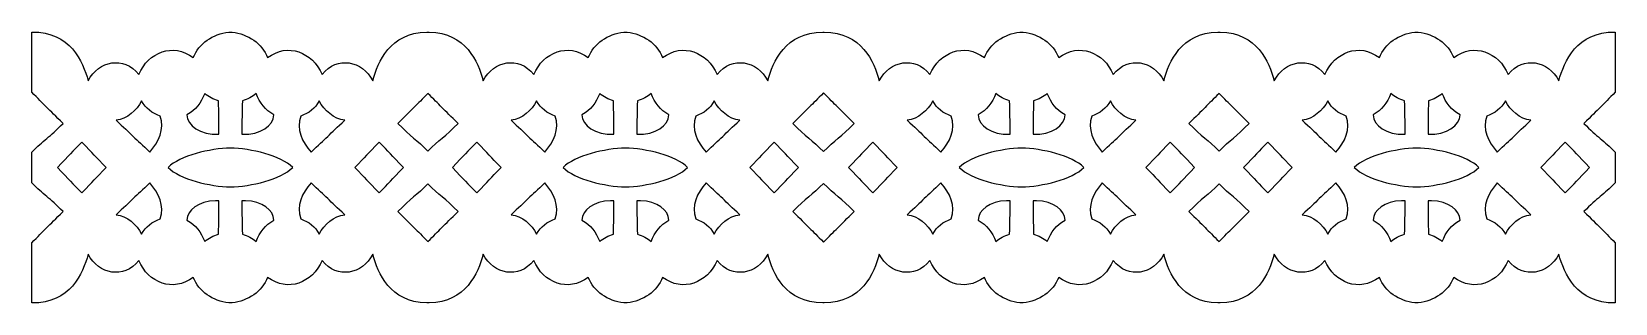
# Model space of a CAD drawing. Header units: centimetres. Extents: x -13.4 to 13.4, y -2.3 to 2.3.
import ezdxf

# ---------------------------------------------------------------- set-up
doc = ezdxf.new("R2010")
doc.units = ezdxf.units.CM
doc.header["$MEASUREMENT"] = 0
doc.layers.add('Layer 1', color=7, linetype='Continuous')

msp = doc.modelspace()

# ---------------------------------------------------------------- linework, layer by layer
at = {"layer": 'Layer 1', "color": 216}
for points, knots in [([(-13.4467, 2.30173), (-13.4467, 1.83584), (-13.4469, 1.74648), (-13.4467, 1.27924), (-13.4467, 1.27924), (-13.23127, 1.06387), (-13.16762, 1.00009), (-12.91417, 0.74671), (-12.91417, 0.74671), (-13.14221, 0.51861), (-13.24399, 0.46174), (-13.4467, 0.25898), (-13.4467, 0.25898), (-13.4467, 0.25898), (-13.4467, 0.04563), (-13.4467, 0.04563), (-13.4467, 0.04563), (-13.4467, 0.04563), (-13.4467, -0.04564), (-13.4467, -0.04564), (-13.4467, -0.04564), (-13.4467, -0.04564), (-13.4467, -0.25899), (-13.4467, -0.25899), (-13.4467, -0.25899), (-13.244, -0.46174), (-13.14221, -0.51862), (-12.91417, -0.74672), (-12.91417, -0.74672), (-13.16761, -1.0001), (-13.23127, -1.06331), (-13.4467, -1.27869), (-13.4467, -1.27869), (-13.4469, -1.74594), (-13.4467, -1.83585), (-13.4467, -2.30174), (-13.4467, -2.30174), (-12.78642, -2.308), (-12.57909, -1.80366), (-12.48804, -1.47411), (-12.48804, -1.47411), (-12.30997, -1.81604), (-11.8823, -1.90039), (-11.62961, -1.58274), (-11.62961, -1.58274), (-11.46227, -1.95655), (-11.04805, -2.12722), (-10.70231, -1.86664), (-10.70231, -1.86664), (-10.61073, -2.10658), (-10.36891, -2.27034), (-10.10091, -2.29781), (-10.10091, -2.29781), (-10.10091, -2.29959), (-10.10091, -2.29995), (-10.10091, -2.30173), (-10.10091, -2.30173), (-10.0909, -2.30146), (-10.08119, -2.3007), (-10.07123, -2.30005), (-10.07123, -2.30005), (-10.06145, -2.30068), (-10.05194, -2.30146), (-10.04211, -2.30173), (-10.04211, -2.30173), (-10.04211, -2.29995), (-10.04211, -2.29959), (-10.04211, -2.29781), (-10.04211, -2.29781), (-9.77411, -2.27033), (-9.53229, -2.10658), (-9.44071, -1.86664), (-9.44071, -1.86664), (-9.09497, -2.12722), (-8.68075, -1.95655), (-8.51341, -1.58274), (-8.51341, -1.58274), (-8.26072, -1.90039), (-7.83306, -1.81604), (-7.65498, -1.47411), (-7.65498, -1.47411), (-7.56592, -1.79648), (-7.36563, -2.28585), (-6.73888, -2.30118), (-6.73888, -2.30118), (-6.73888, -2.30144), (-6.73888, -2.30148), (-6.73888, -2.30174), (-6.73888, -2.30174), (-6.73162, -2.30182), (-6.72475, -2.30123), (-6.7176, -2.30118), (-6.7176, -2.30118), (-6.71051, -2.30123), (-6.70352, -2.30181), (-6.69632, -2.30174), (-6.69632, -2.30174), (-6.69632, -2.30148), (-6.69632, -2.30144), (-6.69632, -2.30118), (-6.69632, -2.30118), (-6.06988, -2.28566), (-5.86926, -1.79641), (-5.78022, -1.47411), (-5.78022, -1.47411), (-5.60215, -1.81604), (-5.17449, -1.90039), (-4.92179, -1.58274), (-4.92179, -1.58274), (-4.75445, -1.95655), (-4.34023, -2.12722), (-3.99449, -1.86664), (-3.99449, -1.86664), (-3.90291, -2.10658), (-3.66109, -2.27034), (-3.39309, -2.29781), (-3.39309, -2.29781), (-3.39309, -2.29959), (-3.39309, -2.29995), (-3.39309, -2.30173), (-3.39309, -2.30173), (-3.38308, -2.30146), (-3.37337, -2.3007), (-3.36341, -2.30005), (-3.36341, -2.30005), (-3.35363, -2.30068), (-3.34412, -2.30146), (-3.33429, -2.30173), (-3.33429, -2.30173), (-3.33429, -2.29995), (-3.33429, -2.29959), (-3.33429, -2.29781), (-3.33429, -2.29781), (-3.06629, -2.27033), (-2.82447, -2.10658), (-2.73289, -1.86664), (-2.73289, -1.86664), (-2.38715, -2.12722), (-1.97293, -1.95655), (-1.80559, -1.58274), (-1.80559, -1.58274), (-1.5529, -1.90039), (-1.12524, -1.81604), (-0.94716, -1.47411), (-0.94716, -1.47411), (-0.8572, -1.79975), (-0.65334, -2.29604), (-0.01146, -2.30174), (-0.01146, -2.30174), (-0.00375, -2.30182), (0.00367, -2.30182), (0.0115, -2.30174), (0.0115, -2.30174), (0.65355, -2.29615), (0.85723, -1.79978), (0.9472, -1.47411), (0.9472, -1.47411), (1.12527, -1.81604), (1.55293, -1.90039), (1.80563, -1.58274), (1.80563, -1.58274), (1.97297, -1.95655), (2.38719, -2.12722), (2.73293, -1.86664), (2.73293, -1.86664), (2.82451, -2.10658), (3.06633, -2.27034), (3.33433, -2.29781), (3.33433, -2.29781), (3.33433, -2.29959), (3.33433, -2.29995), (3.33433, -2.30173), (3.33433, -2.30173), (3.34434, -2.30146), (3.35405, -2.3007), (3.36401, -2.30005), (3.36401, -2.30005), (3.37379, -2.30068), (3.3833, -2.30146), (3.39313, -2.30173), (3.39313, -2.30173), (3.39313, -2.29995), (3.39313, -2.29959), (3.39313, -2.29781), (3.39313, -2.29781), (3.66113, -2.27033), (3.90295, -2.10658), (3.99453, -1.86664), (3.99453, -1.86664), (4.34027, -2.12722), (4.75449, -1.95655), (4.92183, -1.58274), (4.92183, -1.58274), (5.17452, -1.90039), (5.60218, -1.81604), (5.78026, -1.47411), (5.78026, -1.47411), (5.86932, -1.79648), (6.06961, -2.28585), (6.69636, -2.30118), (6.69636, -2.30118), (6.69636, -2.30144), (6.69636, -2.30148), (6.69636, -2.30174), (6.69636, -2.30174), (6.70362, -2.30182), (6.71049, -2.30123), (6.71764, -2.30118), (6.71764, -2.30118), (6.72473, -2.30123), (6.73172, -2.30181), (6.73892, -2.30174), (6.73892, -2.30174), (6.73892, -2.30148), (6.73892, -2.30144), (6.73892, -2.30118), (6.73892, -2.30118), (7.36536, -2.28566), (7.56598, -1.79641), (7.65502, -1.47411), (7.65502, -1.47411), (7.83309, -1.81604), (8.26075, -1.90039), (8.51345, -1.58274), (8.51345, -1.58274), (8.68079, -1.95655), (9.09501, -2.12722), (9.44075, -1.86664), (9.44075, -1.86664), (9.53233, -2.10658), (9.77415, -2.27034), (10.04215, -2.29781), (10.04215, -2.29781), (10.04215, -2.29959), (10.04215, -2.29995), (10.04215, -2.30173), (10.04215, -2.30173), (10.05216, -2.30146), (10.06187, -2.3007), (10.07183, -2.30005), (10.07183, -2.30005), (10.08161, -2.30068), (10.09112, -2.30146), (10.10095, -2.30173), (10.10095, -2.30173), (10.10095, -2.29995), (10.10095, -2.29959), (10.10095, -2.29781), (10.10095, -2.29781), (10.36895, -2.27033), (10.61077, -2.10658), (10.70235, -1.86664), (10.70235, -1.86664), (11.04809, -2.12722), (11.46231, -1.95655), (11.62965, -1.58274), (11.62965, -1.58274), (11.88234, -1.90039), (12.31, -1.81604), (12.48807, -1.47411), (12.48807, -1.47411), (12.57911, -1.80365), (12.78644, -2.30799), (13.44673, -2.30174), (13.44673, -2.30174), (13.44673, -1.83585), (13.44699, -1.74593), (13.44673, -1.27869), (13.44673, -1.27869), (13.2313, -1.06332), (13.16765, -1.0001), (12.9142, -0.74672), (12.9142, -0.74672), (13.14224, -0.51862), (13.24402, -0.46175), (13.44673, -0.25899), (13.44673, -0.25899), (13.44673, -0.25899), (13.44673, -0.04564), (13.44673, -0.04564), (13.44673, -0.04564), (13.44673, -0.04564), (13.44673, 0.04563), (13.44673, 0.04563), (13.44673, 0.04563), (13.44673, 0.04563), (13.44673, 0.25898), (13.44673, 0.25898), (13.44673, 0.25898), (13.24403, 0.46173), (13.14224, 0.51861), (12.9142, 0.74671), (12.9142, 0.74671), (13.16764, 1.00009), (13.2313, 1.06386), (13.44673, 1.27924), (13.44673, 1.27924), (13.44699, 1.74649), (13.44673, 1.83584), (13.44673, 2.30173), (13.44673, 2.30173), (12.78644, 2.30799), (12.57911, 1.80365), (12.48807, 1.4741), (12.48807, 1.4741), (12.31, 1.81603), (11.88233, 1.90038), (11.62965, 1.58273), (11.62965, 1.58273), (11.46231, 1.95654), (11.04809, 2.12777), (10.70235, 1.86719), (10.70235, 1.86719), (10.61077, 2.10713), (10.36894, 2.27039), (10.10095, 2.2978), (10.10095, 2.2978), (10.10095, 2.29958), (10.10095, 2.29994), (10.10095, 2.30172), (10.10095, 2.30172), (10.09112, 2.30145), (10.08161, 2.30123), (10.07183, 2.3006), (10.07183, 2.3006), (10.06187, 2.30125), (10.05216, 2.30145), (10.04215, 2.30172), (10.04215, 2.30172), (10.04215, 2.29994), (10.04215, 2.29958), (10.04215, 2.2978), (10.04215, 2.2978), (9.77415, 2.27039), (9.53233, 2.10712), (9.44075, 1.86719), (9.44075, 1.86719), (9.09501, 2.12777), (8.68079, 1.95654), (8.51345, 1.58273), (8.51345, 1.58273), (8.26076, 1.90038), (7.8331, 1.81603), (7.65502, 1.4741), (7.65502, 1.4741), (7.56598, 1.7964), (7.36536, 2.28565), (6.73892, 2.30117), (6.73892, 2.30117), (6.73892, 2.30143), (6.73892, 2.30147), (6.73892, 2.30173), (6.73892, 2.30173), (6.73173, 2.30181), (6.72473, 2.30122), (6.71764, 2.30117), (6.71764, 2.30117), (6.71049, 2.30122), (6.70362, 2.3018), (6.69636, 2.30173), (6.69636, 2.30173), (6.69636, 2.30147), (6.69636, 2.30143), (6.69636, 2.30117), (6.69636, 2.30117), (6.06961, 2.28584), (5.86932, 1.79647), (5.78026, 1.4741), (5.78026, 1.4741), (5.60219, 1.81603), (5.17452, 1.90038), (4.92183, 1.58273), (4.92183, 1.58273), (4.75449, 1.95654), (4.34027, 2.12777), (3.99453, 1.86719), (3.99453, 1.86719), (3.90295, 2.10713), (3.66112, 2.27039), (3.39313, 2.2978), (3.39313, 2.2978), (3.39313, 2.29958), (3.39313, 2.29994), (3.39313, 2.30172), (3.39313, 2.30172), (3.3833, 2.30145), (3.37379, 2.30123), (3.36401, 2.3006), (3.36401, 2.3006), (3.35405, 2.30125), (3.34434, 2.30145), (3.33433, 2.30172), (3.33433, 2.30172), (3.33433, 2.29994), (3.33433, 2.29958), (3.33433, 2.2978), (3.33433, 2.2978), (3.06633, 2.27039), (2.82451, 2.10712), (2.73293, 1.86719), (2.73293, 1.86719), (2.38719, 2.12777), (1.97297, 1.95654), (1.80563, 1.58273), (1.80563, 1.58273), (1.55294, 1.90038), (1.12528, 1.81603), (0.9472, 1.4741), (0.9472, 1.4741), (0.85723, 1.79977), (0.65354, 2.29558), (0.0115, 2.30117), (0.0115, 2.30117), (0.0115, 2.30143), (0.0115, 2.30147), (0.0115, 2.30173), (0.0115, 2.30173), (0.00768, 2.30176), (0.00409, 2.30173), (0.0003, 2.30173), (0.0003, 2.30173), (-0.00364, 2.30173), (-0.00749, 2.30176), (-0.01146, 2.30173), (-0.01146, 2.30173), (-0.01146, 2.30147), (-0.01146, 2.30143), (-0.01146, 2.30117), (-0.01146, 2.30117), (-0.65334, 2.29547), (-0.8572, 1.79974), (-0.94716, 1.4741), (-0.94716, 1.4741), (-1.12523, 1.81603), (-1.5529, 1.90038), (-1.80559, 1.58273), (-1.80559, 1.58273), (-1.97293, 1.95654), (-2.38715, 2.12777), (-2.73289, 1.86719), (-2.73289, 1.86719), (-2.82447, 2.10713), (-3.0663, 2.27039), (-3.33429, 2.2978), (-3.33429, 2.2978), (-3.33429, 2.29958), (-3.33429, 2.29994), (-3.33429, 2.30172), (-3.33429, 2.30172), (-3.34412, 2.30145), (-3.35363, 2.30123), (-3.36341, 2.3006), (-3.36341, 2.3006), (-3.37337, 2.30125), (-3.38308, 2.30145), (-3.39309, 2.30172), (-3.39309, 2.30172), (-3.39309, 2.29994), (-3.39309, 2.29958), (-3.39309, 2.2978), (-3.39309, 2.2978), (-3.66109, 2.27039), (-3.90291, 2.10712), (-3.99449, 1.86719), (-3.99449, 1.86719), (-4.34023, 2.12777), (-4.75445, 1.95654), (-4.92179, 1.58273), (-4.92179, 1.58273), (-5.17448, 1.90038), (-5.60214, 1.81603), (-5.78022, 1.4741), (-5.78022, 1.4741), (-5.86926, 1.7964), (-6.06988, 2.28565), (-6.69632, 2.30117), (-6.69632, 2.30117), (-6.69632, 2.30143), (-6.69632, 2.30147), (-6.69632, 2.30173), (-6.69632, 2.30173), (-6.70351, 2.30181), (-6.71051, 2.30122), (-6.7176, 2.30117), (-6.7176, 2.30117), (-6.72475, 2.30122), (-6.73162, 2.3018), (-6.73888, 2.30173), (-6.73888, 2.30173), (-6.73888, 2.30147), (-6.73888, 2.30143), (-6.73888, 2.30117), (-6.73888, 2.30117), (-7.36563, 2.28584), (-7.56592, 1.79647), (-7.65498, 1.4741), (-7.65498, 1.4741), (-7.83305, 1.81603), (-8.26072, 1.90038), (-8.51341, 1.58273), (-8.51341, 1.58273), (-8.68075, 1.95654), (-9.09497, 2.12777), (-9.44071, 1.86719), (-9.44071, 1.86719), (-9.53229, 2.10713), (-9.77412, 2.27039), (-10.04211, 2.2978), (-10.04211, 2.2978), (-10.04211, 2.29958), (-10.04211, 2.29994), (-10.04211, 2.30172), (-10.04211, 2.30172), (-10.05194, 2.30145), (-10.06145, 2.30123), (-10.07123, 2.3006), (-10.07123, 2.3006), (-10.08119, 2.30125), (-10.0909, 2.30145), (-10.10091, 2.30172), (-10.10091, 2.30172), (-10.10091, 2.29994), (-10.10091, 2.29958), (-10.10091, 2.2978), (-10.10091, 2.2978), (-10.36891, 2.27039), (-10.61073, 2.10712), (-10.70231, 1.86719), (-10.70231, 1.86719), (-11.04805, 2.12777), (-11.46227, 1.95654), (-11.62961, 1.58273), (-11.62961, 1.58273), (-11.8823, 1.90038), (-12.30996, 1.81603), (-12.48804, 1.4741), (-12.48804, 1.4741), (-12.57908, 1.80364), (-12.78641, 2.30798), (-13.4467, 2.30173)], [0, 0, 0, 0, 0.00735294, 0.00735294, 0.00735294, 0.00735294, 0.01470588, 0.01470588, 0.01470588, 0.01470588, 0.02205882, 0.02205882, 0.02205882, 0.02205882, 0.02941176, 0.02941176, 0.02941176, 0.02941176, 0.03676471, 0.03676471, 0.03676471, 0.03676471, 0.04411765, 0.04411765, 0.04411765, 0.04411765, 0.05147059, 0.05147059, 0.05147059, 0.05147059, 0.05882353, 0.05882353, 0.05882353, 0.05882353, 0.06617647, 0.06617647, 0.06617647, 0.06617647, 0.07352941, 0.07352941, 0.07352941, 0.07352941, 0.08088235, 0.08088235, 0.08088235, 0.08088235, 0.08823529, 0.08823529, 0.08823529, 0.08823529, 0.09558824, 0.09558824, 0.09558824, 0.09558824, 0.10294118, 0.10294118, 0.10294118, 0.10294118, 0.11029412, 0.11029412, 0.11029412, 0.11029412, 0.11764706, 0.11764706, 0.11764706, 0.11764706, 0.125, 0.125, 0.125, 0.125, 0.13235294, 0.13235294, 0.13235294, 0.13235294, 0.13970588, 0.13970588, 0.13970588, 0.13970588, 0.14705882, 0.14705882, 0.14705882, 0.14705882, 0.15441176, 0.15441176, 0.15441176, 0.15441176, 0.16176471, 0.16176471, 0.16176471, 0.16176471, 0.16911765, 0.16911765, 0.16911765, 0.16911765, 0.17647059, 0.17647059, 0.17647059, 0.17647059, 0.18382353, 0.18382353, 0.18382353, 0.18382353, 0.19117647, 0.19117647, 0.19117647, 0.19117647, 0.19852941, 0.19852941, 0.19852941, 0.19852941, 0.20588235, 0.20588235, 0.20588235, 0.20588235, 0.21323529, 0.21323529, 0.21323529, 0.21323529, 0.22058824, 0.22058824, 0.22058824, 0.22058824, 0.22794118, 0.22794118, 0.22794118, 0.22794118, 0.23529412, 0.23529412, 0.23529412, 0.23529412, 0.24264706, 0.24264706, 0.24264706, 0.24264706, 0.25, 0.25, 0.25, 0.25, 0.25735294, 0.25735294, 0.25735294, 0.25735294, 0.26470588, 0.26470588, 0.26470588, 0.26470588, 0.27205882, 0.27205882, 0.27205882, 0.27205882, 0.27941176, 0.27941176, 0.27941176, 0.27941176, 0.28676471, 0.28676471, 0.28676471, 0.28676471, 0.29411765, 0.29411765, 0.29411765, 0.29411765, 0.30147059, 0.30147059, 0.30147059, 0.30147059, 0.30882353, 0.30882353, 0.30882353, 0.30882353, 0.31617647, 0.31617647, 0.31617647, 0.31617647, 0.32352941, 0.32352941, 0.32352941, 0.32352941, 0.33088235, 0.33088235, 0.33088235, 0.33088235, 0.33823529, 0.33823529, 0.33823529, 0.33823529, 0.34558824, 0.34558824, 0.34558824, 0.34558824, 0.35294118, 0.35294118, 0.35294118, 0.35294118, 0.36029412, 0.36029412, 0.36029412, 0.36029412, 0.36764706, 0.36764706, 0.36764706, 0.36764706, 0.375, 0.375, 0.375, 0.375, 0.38235294, 0.38235294, 0.38235294, 0.38235294, 0.38970588, 0.38970588, 0.38970588, 0.38970588, 0.39705882, 0.39705882, 0.39705882, 0.39705882, 0.40441176, 0.40441176, 0.40441176, 0.40441176, 0.41176471, 0.41176471, 0.41176471, 0.41176471, 0.41911765, 0.41911765, 0.41911765, 0.41911765, 0.42647059, 0.42647059, 0.42647059, 0.42647059, 0.43382353, 0.43382353, 0.43382353, 0.43382353, 0.44117647, 0.44117647, 0.44117647, 0.44117647, 0.44852941, 0.44852941, 0.44852941, 0.44852941, 0.45588235, 0.45588235, 0.45588235, 0.45588235, 0.46323529, 0.46323529, 0.46323529, 0.46323529, 0.47058824, 0.47058824, 0.47058824, 0.47058824, 0.47794118, 0.47794118, 0.47794118, 0.47794118, 0.48529412, 0.48529412, 0.48529412, 0.48529412, 0.49264706, 0.49264706, 0.49264706, 0.49264706, 0.5, 0.5, 0.5, 0.5, 0.50735294, 0.50735294, 0.50735294, 0.50735294, 0.51470588, 0.51470588, 0.51470588, 0.51470588, 0.52205882, 0.52205882, 0.52205882, 0.52205882, 0.52941176, 0.52941176, 0.52941176, 0.52941176, 0.53676471, 0.53676471, 0.53676471, 0.53676471, 0.54411765, 0.54411765, 0.54411765, 0.54411765, 0.55147059, 0.55147059, 0.55147059, 0.55147059, 0.55882353, 0.55882353, 0.55882353, 0.55882353, 0.56617647, 0.56617647, 0.56617647, 0.56617647, 0.57352941, 0.57352941, 0.57352941, 0.57352941, 0.58088235, 0.58088235, 0.58088235, 0.58088235, 0.58823529, 0.58823529, 0.58823529, 0.58823529, 0.59558824, 0.59558824, 0.59558824, 0.59558824, 0.60294118, 0.60294118, 0.60294118, 0.60294118, 0.61029412, 0.61029412, 0.61029412, 0.61029412, 0.61764706, 0.61764706, 0.61764706, 0.61764706, 0.625, 0.625, 0.625, 0.625, 0.63235294, 0.63235294, 0.63235294, 0.63235294, 0.63970588, 0.63970588, 0.63970588, 0.63970588, 0.64705882, 0.64705882, 0.64705882, 0.64705882, 0.65441176, 0.65441176, 0.65441176, 0.65441176, 0.66176471, 0.66176471, 0.66176471, 0.66176471, 0.66911765, 0.66911765, 0.66911765, 0.66911765, 0.67647059, 0.67647059, 0.67647059, 0.67647059, 0.68382353, 0.68382353, 0.68382353, 0.68382353, 0.69117647, 0.69117647, 0.69117647, 0.69117647, 0.69852941, 0.69852941, 0.69852941, 0.69852941, 0.70588235, 0.70588235, 0.70588235, 0.70588235, 0.71323529, 0.71323529, 0.71323529, 0.71323529, 0.72058824, 0.72058824, 0.72058824, 0.72058824, 0.72794118, 0.72794118, 0.72794118, 0.72794118, 0.73529412, 0.73529412, 0.73529412, 0.73529412, 0.74264706, 0.74264706, 0.74264706, 0.74264706, 0.75, 0.75, 0.75, 0.75, 0.75735294, 0.75735294, 0.75735294, 0.75735294, 0.76470588, 0.76470588, 0.76470588, 0.76470588, 0.77205882, 0.77205882, 0.77205882, 0.77205882, 0.77941176, 0.77941176, 0.77941176, 0.77941176, 0.78676471, 0.78676471, 0.78676471, 0.78676471, 0.79411765, 0.79411765, 0.79411765, 0.79411765, 0.80147059, 0.80147059, 0.80147059, 0.80147059, 0.80882353, 0.80882353, 0.80882353, 0.80882353, 0.81617647, 0.81617647, 0.81617647, 0.81617647, 0.82352941, 0.82352941, 0.82352941, 0.82352941, 0.83088235, 0.83088235, 0.83088235, 0.83088235, 0.83823529, 0.83823529, 0.83823529, 0.83823529, 0.84558824, 0.84558824, 0.84558824, 0.84558824, 0.85294118, 0.85294118, 0.85294118, 0.85294118, 0.86029412, 0.86029412, 0.86029412, 0.86029412, 0.86764706, 0.86764706, 0.86764706, 0.86764706, 0.875, 0.875, 0.875, 0.875, 0.88235294, 0.88235294, 0.88235294, 0.88235294, 0.88970588, 0.88970588, 0.88970588, 0.88970588, 0.89705882, 0.89705882, 0.89705882, 0.89705882, 0.90441176, 0.90441176, 0.90441176, 0.90441176, 0.91176471, 0.91176471, 0.91176471, 0.91176471, 0.91911765, 0.91911765, 0.91911765, 0.91911765, 0.92647059, 0.92647059, 0.92647059, 0.92647059, 0.93382353, 0.93382353, 0.93382353, 0.93382353, 0.94117647, 0.94117647, 0.94117647, 0.94117647, 0.94852941, 0.94852941, 0.94852941, 0.94852941, 0.95588235, 0.95588235, 0.95588235, 0.95588235, 0.96323529, 0.96323529, 0.96323529, 0.96323529, 0.97058824, 0.97058824, 0.97058824, 0.97058824, 0.97794118, 0.97794118, 0.97794118, 0.97794118, 0.98529412, 0.98529412, 0.98529412, 0.98529412, 1, 1, 1, 1]), ([(-11.57922, 1.13309), (-11.51036, 1.00214), (-11.4016, 0.92337), (-11.26508, 0.87271), (-11.26508, 0.87271), (-11.18274, 0.65405), (-11.29082, 0.42787), (-11.44259, 0.26235), (-11.44259, 0.26235), (-11.68942, 0.49684), (-11.7545, 0.55868), (-12.01431, 0.80552), (-12.01431, 0.80552), (-11.82696, 0.82248), (-11.66268, 0.97046), (-11.57922, 1.1331), (-11.57922, 1.1331), (-11.57922, 1.1331), (-11.57922, 1.13309), (-11.57922, 1.13309)], [0, 0, 0, 0, 0.16666667, 0.16666667, 0.16666667, 0.16666667, 0.33333333, 0.33333333, 0.33333333, 0.33333333, 0.5, 0.5, 0.5, 0.5, 0.66666667, 0.66666667, 0.66666667, 0.66666667, 1, 1, 1, 1]), ([(-10.50857, 1.25684), (-10.44163, 1.19928), (-10.36181, 1.15563), (-10.2745, 1.13141), (-10.2745, 1.13141), (-10.27042, 0.91799), (-10.26478, 0.83224), (-10.26666, 0.56697), (-10.26666, 0.56697), (-10.58498, 0.54894), (-10.80661, 0.71538), (-10.80927, 0.89455), (-10.80927, 0.89455), (-10.66022, 0.97692), (-10.56908, 1.09968), (-10.50857, 1.25685), (-10.50857, 1.25685), (-10.50857, 1.25685), (-10.50857, 1.25684), (-10.50857, 1.25684)], [0, 0, 0, 0, 0.16666667, 0.16666667, 0.16666667, 0.16666667, 0.33333333, 0.33333333, 0.33333333, 0.33333333, 0.5, 0.5, 0.5, 0.5, 0.66666667, 0.66666667, 0.66666667, 0.66666667, 1, 1, 1, 1]), ([(-9.63446, 1.25684), (-9.57394, 1.09967), (-9.48281, 0.97691), (-9.33376, 0.89454), (-9.33376, 0.89454), (-9.33641, 0.71537), (-9.55804, 0.54893), (-9.87637, 0.56696), (-9.87637, 0.56696), (-9.87825, 0.83224), (-9.87261, 0.91799), (-9.86853, 1.1314), (-9.86853, 1.1314), (-9.78123, 1.15563), (-9.7014, 1.19928), (-9.63447, 1.25683), (-9.63447, 1.25683), (-9.63447, 1.25683), (-9.63446, 1.25684), (-9.63446, 1.25684)], [0, 0, 0, 0, 0.16666667, 0.16666667, 0.16666667, 0.16666667, 0.33333333, 0.33333333, 0.33333333, 0.33333333, 0.5, 0.5, 0.5, 0.5, 0.66666667, 0.66666667, 0.66666667, 0.66666667, 1, 1, 1, 1]), ([(-8.56381, 1.13309), (-8.48035, 0.97045), (-8.31607, 0.82247), (-8.12872, 0.80551), (-8.12872, 0.80551), (-8.38854, 0.55867), (-8.45362, 0.49684), (-8.70044, 0.26234), (-8.70044, 0.26234), (-8.8522, 0.42786), (-8.96029, 0.65404), (-8.87795, 0.8727), (-8.87795, 0.8727), (-8.74143, 0.92336), (-8.63268, 1.00213), (-8.56381, 1.13308), (-8.56381, 1.13308), (-8.56381, 1.13308), (-8.56381, 1.13309), (-8.56381, 1.13309)], [0, 0, 0, 0, 0.16666667, 0.16666667, 0.16666667, 0.16666667, 0.33333333, 0.33333333, 0.33333333, 0.33333333, 0.5, 0.5, 0.5, 0.5, 0.66666667, 0.66666667, 0.66666667, 0.66666667, 1, 1, 1, 1]), ([(-6.71761, 1.25796), (-6.52191, 1.0623), (-6.44968, 0.98997), (-6.20636, 0.74671), (-6.20636, 0.74671), (-6.42595, 0.52706), (-6.52932, 0.46495), (-6.71761, 0.2797), (-6.71761, 0.2797), (-6.9059, 0.46495), (-7.00927, 0.52706), (-7.22886, 0.74671), (-7.22886, 0.74671), (-6.98554, 0.98996), (-6.91331, 1.0623), (-6.71761, 1.25796)], [0, 0, 0, 0, 0.2, 0.2, 0.2, 0.2, 0.4, 0.4, 0.4, 0.4, 0.6, 0.6, 0.6, 0.6, 1, 1, 1, 1]), ([(-4.87141, 1.13309), (-4.80255, 1.00214), (-4.69379, 0.92337), (-4.55727, 0.87271), (-4.55727, 0.87271), (-4.47493, 0.65405), (-4.58301, 0.42787), (-4.73478, 0.26235), (-4.73478, 0.26235), (-4.98161, 0.49684), (-5.04669, 0.55868), (-5.3065, 0.80552), (-5.3065, 0.80552), (-5.11915, 0.82248), (-4.95487, 0.97046), (-4.87141, 1.1331), (-4.87141, 1.1331), (-4.87141, 1.1331), (-4.87141, 1.13309), (-4.87141, 1.13309)], [0, 0, 0, 0, 0.16666667, 0.16666667, 0.16666667, 0.16666667, 0.33333333, 0.33333333, 0.33333333, 0.33333333, 0.5, 0.5, 0.5, 0.5, 0.66666667, 0.66666667, 0.66666667, 0.66666667, 1, 1, 1, 1]), ([(-3.80076, 1.25684), (-3.73382, 1.19928), (-3.654, 1.15563), (-3.56669, 1.13141), (-3.56669, 1.13141), (-3.56261, 0.91799), (-3.55697, 0.83224), (-3.55885, 0.56697), (-3.55885, 0.56697), (-3.87717, 0.54894), (-4.0988, 0.71538), (-4.10146, 0.89455), (-4.10146, 0.89455), (-3.95241, 0.97692), (-3.86127, 1.09968), (-3.80076, 1.25685), (-3.80076, 1.25685), (-3.80076, 1.25685), (-3.80076, 1.25684), (-3.80076, 1.25684)], [0, 0, 0, 0, 0.16666667, 0.16666667, 0.16666667, 0.16666667, 0.33333333, 0.33333333, 0.33333333, 0.33333333, 0.5, 0.5, 0.5, 0.5, 0.66666667, 0.66666667, 0.66666667, 0.66666667, 1, 1, 1, 1]), ([(-2.92665, 1.25684), (-2.86614, 1.09967), (-2.775, 0.97691), (-2.62595, 0.89454), (-2.62595, 0.89454), (-2.6286, 0.71537), (-2.85023, 0.54893), (-3.16856, 0.56696), (-3.16856, 0.56696), (-3.17044, 0.83224), (-3.1648, 0.91799), (-3.16072, 1.1314), (-3.16072, 1.1314), (-3.07342, 1.15563), (-2.99359, 1.19928), (-2.92666, 1.25683), (-2.92666, 1.25683), (-2.92666, 1.25683), (-2.92665, 1.25684), (-2.92665, 1.25684)], [0, 0, 0, 0, 0.16666667, 0.16666667, 0.16666667, 0.16666667, 0.33333333, 0.33333333, 0.33333333, 0.33333333, 0.5, 0.5, 0.5, 0.5, 0.66666667, 0.66666667, 0.66666667, 0.66666667, 1, 1, 1, 1]), ([(-1.856, 1.13309), (-1.77254, 0.97045), (-1.60826, 0.82247), (-1.42091, 0.80551), (-1.42091, 0.80551), (-1.68073, 0.55867), (-1.74581, 0.49684), (-1.99263, 0.26234), (-1.99263, 0.26234), (-2.14439, 0.42786), (-2.25248, 0.65404), (-2.17014, 0.8727), (-2.17014, 0.8727), (-2.03363, 0.92336), (-1.92487, 1.00213), (-1.856, 1.13308), (-1.856, 1.13308), (-1.856, 1.13308), (-1.856, 1.13309), (-1.856, 1.13309)], [0, 0, 0, 0, 0.16666667, 0.16666667, 0.16666667, 0.16666667, 0.33333333, 0.33333333, 0.33333333, 0.33333333, 0.5, 0.5, 0.5, 0.5, 0.66666667, 0.66666667, 0.66666667, 0.66666667, 1, 1, 1, 1]), ([(0.00028, 1.26804), (0.20482, 1.06355), (0.27307, 0.99463), (0.52105, 0.74671), (0.52105, 0.74671), (0.29765, 0.52325), (0.19493, 0.46313), (0.00028, 0.27018), (0.00028, 0.27018), (-0.19457, 0.46336), (-0.29753, 0.52314), (-0.52105, 0.74671), (-0.52105, 0.74671), (-0.27294, 0.99476), (-0.20452, 1.06329), (0.00028, 1.26804)], [0, 0, 0, 0, 0.2, 0.2, 0.2, 0.2, 0.4, 0.4, 0.4, 0.4, 0.6, 0.6, 0.6, 0.6, 1, 1, 1, 1]), ([(1.856, 1.13309), (1.92487, 1.00214), (2.03362, 0.92337), (2.17014, 0.87271), (2.17014, 0.87271), (2.25248, 0.65405), (2.1444, 0.42787), (1.99263, 0.26235), (1.99263, 0.26235), (1.7458, 0.49684), (1.68072, 0.55868), (1.42091, 0.80552), (1.42091, 0.80552), (1.60826, 0.82248), (1.77254, 0.97046), (1.856, 1.1331), (1.856, 1.1331), (1.856, 1.1331), (1.856, 1.13309), (1.856, 1.13309)], [0, 0, 0, 0, 0.16666667, 0.16666667, 0.16666667, 0.16666667, 0.33333333, 0.33333333, 0.33333333, 0.33333333, 0.5, 0.5, 0.5, 0.5, 0.66666667, 0.66666667, 0.66666667, 0.66666667, 1, 1, 1, 1]), ([(2.92665, 1.25684), (2.99359, 1.19928), (3.07341, 1.15563), (3.16072, 1.13141), (3.16072, 1.13141), (3.1648, 0.91799), (3.17044, 0.83224), (3.16856, 0.56697), (3.16856, 0.56697), (2.85024, 0.54894), (2.62861, 0.71538), (2.62595, 0.89455), (2.62595, 0.89455), (2.775, 0.97692), (2.86614, 1.09968), (2.92665, 1.25685), (2.92665, 1.25685), (2.92665, 1.25685), (2.92665, 1.25684), (2.92665, 1.25684)], [0, 0, 0, 0, 0.16666667, 0.16666667, 0.16666667, 0.16666667, 0.33333333, 0.33333333, 0.33333333, 0.33333333, 0.5, 0.5, 0.5, 0.5, 0.66666667, 0.66666667, 0.66666667, 0.66666667, 1, 1, 1, 1]), ([(3.80076, 1.25684), (3.86128, 1.09967), (3.95241, 0.97691), (4.10146, 0.89454), (4.10146, 0.89454), (4.09881, 0.71537), (3.87718, 0.54893), (3.55885, 0.56696), (3.55885, 0.56696), (3.55697, 0.83224), (3.56261, 0.91799), (3.56669, 1.1314), (3.56669, 1.1314), (3.65399, 1.15563), (3.73382, 1.19928), (3.80075, 1.25683), (3.80075, 1.25683), (3.80075, 1.25683), (3.80076, 1.25684), (3.80076, 1.25684)], [0, 0, 0, 0, 0.16666667, 0.16666667, 0.16666667, 0.16666667, 0.33333333, 0.33333333, 0.33333333, 0.33333333, 0.5, 0.5, 0.5, 0.5, 0.66666667, 0.66666667, 0.66666667, 0.66666667, 1, 1, 1, 1]), ([(4.87141, 1.13309), (4.95487, 0.97045), (5.11915, 0.82247), (5.3065, 0.80551), (5.3065, 0.80551), (5.04668, 0.55867), (4.9816, 0.49684), (4.73478, 0.26234), (4.73478, 0.26234), (4.58302, 0.42786), (4.47493, 0.65404), (4.55727, 0.8727), (4.55727, 0.8727), (4.69379, 0.92336), (4.80254, 1.00213), (4.87141, 1.13308), (4.87141, 1.13308), (4.87141, 1.13308), (4.87141, 1.13309), (4.87141, 1.13309)], [0, 0, 0, 0, 0.16666667, 0.16666667, 0.16666667, 0.16666667, 0.33333333, 0.33333333, 0.33333333, 0.33333333, 0.5, 0.5, 0.5, 0.5, 0.66666667, 0.66666667, 0.66666667, 0.66666667, 1, 1, 1, 1]), ([(6.71761, 1.25796), (6.91331, 1.0623), (6.98554, 0.98997), (7.22886, 0.74671), (7.22886, 0.74671), (7.00927, 0.52706), (6.9059, 0.46495), (6.71761, 0.2797), (6.71761, 0.2797), (6.52932, 0.46495), (6.42595, 0.52706), (6.20636, 0.74671), (6.20636, 0.74671), (6.44968, 0.98996), (6.52191, 1.0623), (6.71761, 1.25796)], [0, 0, 0, 0, 0.2, 0.2, 0.2, 0.2, 0.4, 0.4, 0.4, 0.4, 0.6, 0.6, 0.6, 0.6, 1, 1, 1, 1]), ([(8.56381, 1.13309), (8.63267, 1.00214), (8.74143, 0.92337), (8.87795, 0.87271), (8.87795, 0.87271), (8.96029, 0.65405), (8.85221, 0.42787), (8.70044, 0.26235), (8.70044, 0.26235), (8.45361, 0.49684), (8.38853, 0.55868), (8.12872, 0.80552), (8.12872, 0.80552), (8.31607, 0.82248), (8.48035, 0.97046), (8.56381, 1.1331), (8.56381, 1.1331), (8.56381, 1.1331), (8.56381, 1.13309), (8.56381, 1.13309)], [0, 0, 0, 0, 0.16666667, 0.16666667, 0.16666667, 0.16666667, 0.33333333, 0.33333333, 0.33333333, 0.33333333, 0.5, 0.5, 0.5, 0.5, 0.66666667, 0.66666667, 0.66666667, 0.66666667, 1, 1, 1, 1]), ([(9.63447, 1.25684), (9.70141, 1.19928), (9.78123, 1.15563), (9.86853, 1.13141), (9.86853, 1.13141), (9.87261, 0.91799), (9.87825, 0.83224), (9.87637, 0.56697), (9.87637, 0.56697), (9.55805, 0.54894), (9.33642, 0.71538), (9.33376, 0.89455), (9.33376, 0.89455), (9.48281, 0.97692), (9.57395, 1.09968), (9.63446, 1.25685), (9.63446, 1.25685), (9.63446, 1.25685), (9.63447, 1.25684), (9.63447, 1.25684)], [0, 0, 0, 0, 0.16666667, 0.16666667, 0.16666667, 0.16666667, 0.33333333, 0.33333333, 0.33333333, 0.33333333, 0.5, 0.5, 0.5, 0.5, 0.66666667, 0.66666667, 0.66666667, 0.66666667, 1, 1, 1, 1]), ([(10.50857, 1.25684), (10.56909, 1.09967), (10.66022, 0.97691), (10.80927, 0.89454), (10.80927, 0.89454), (10.80662, 0.71537), (10.58499, 0.54893), (10.26666, 0.56696), (10.26666, 0.56696), (10.26478, 0.83224), (10.27042, 0.91799), (10.2745, 1.1314), (10.2745, 1.1314), (10.3618, 1.15563), (10.44163, 1.19928), (10.50856, 1.25683), (10.50856, 1.25683), (10.50856, 1.25683), (10.50857, 1.25684), (10.50857, 1.25684)], [0, 0, 0, 0, 0.16666667, 0.16666667, 0.16666667, 0.16666667, 0.33333333, 0.33333333, 0.33333333, 0.33333333, 0.5, 0.5, 0.5, 0.5, 0.66666667, 0.66666667, 0.66666667, 0.66666667, 1, 1, 1, 1]), ([(11.57922, 1.13309), (11.66268, 0.97045), (11.82696, 0.82247), (12.01431, 0.80551), (12.01431, 0.80551), (11.75449, 0.55867), (11.68941, 0.49684), (11.44259, 0.26234), (11.44259, 0.26234), (11.29083, 0.42786), (11.18274, 0.65404), (11.26508, 0.8727), (11.26508, 0.8727), (11.4016, 0.92336), (11.51035, 1.00213), (11.57922, 1.13308), (11.57922, 1.13308), (11.57922, 1.13308), (11.57922, 1.13309), (11.57922, 1.13309)], [0, 0, 0, 0, 0.16666667, 0.16666667, 0.16666667, 0.16666667, 0.33333333, 0.33333333, 0.33333333, 0.33333333, 0.5, 0.5, 0.5, 0.5, 0.66666667, 0.66666667, 0.66666667, 0.66666667, 1, 1, 1, 1]), ([(-12.59724, 0.43033), (-12.39227, 0.22541), (-12.3689, 0.186), (-12.18399, 0.00028), (-12.18399, 0.00028), (-12.36917, -0.1857), (-12.39217, -0.22475), (-12.59724, -0.42977), (-12.59724, -0.42977), (-12.7619, -0.26507), (-12.80301, -0.21298), (-13.00881, 0.00028), (-13.00881, 0.00028), (-12.8032, 0.21335), (-12.76184, 0.26569), (-12.59724, 0.43033)], [0, 0, 0, 0, 0.2, 0.2, 0.2, 0.2, 0.4, 0.4, 0.4, 0.4, 0.6, 0.6, 0.6, 0.6, 1, 1, 1, 1]), ([(-10.07124, 0.3301), (-9.73151, 0.32482), (-9.20772, 0.20003), (-9.01459, 0.00028), (-9.01459, 0.00028), (-9.20773, -0.19947), (-9.73151, -0.32479), (-10.07124, -0.3301), (-10.07124, -0.3301), (-10.41096, -0.32492), (-10.93521, -0.19958), (-11.12845, 0.00028), (-11.12845, 0.00028), (-10.93521, 0.20014), (-10.41095, 0.32495), (-10.07124, 0.3301)], [0, 0, 0, 0, 0.2, 0.2, 0.2, 0.2, 0.4, 0.4, 0.4, 0.4, 0.6, 0.6, 0.6, 0.6, 1, 1, 1, 1]), ([(-7.5458, 0.43033), (-7.3812, 0.26568), (-7.33984, 0.21335), (-7.13423, 0.00028), (-7.13423, 0.00028), (-7.34003, -0.21298), (-7.38114, -0.26507), (-7.5458, -0.42977), (-7.5458, -0.42977), (-7.75088, -0.22474), (-7.77388, -0.18569), (-7.95905, 0.00028), (-7.95905, 0.00028), (-7.77414, 0.18601), (-7.75077, 0.22541), (-7.5458, 0.43033)], [0, 0, 0, 0, 0.2, 0.2, 0.2, 0.2, 0.4, 0.4, 0.4, 0.4, 0.6, 0.6, 0.6, 0.6, 1, 1, 1, 1]), ([(-5.88942, 0.43033), (-5.68445, 0.22541), (-5.66108, 0.186), (-5.47617, 0.00028), (-5.47617, 0.00028), (-5.66135, -0.1857), (-5.68435, -0.22475), (-5.88942, -0.42977), (-5.88942, -0.42977), (-6.05408, -0.26507), (-6.09519, -0.21298), (-6.30099, 0.00028), (-6.30099, 0.00028), (-6.09538, 0.21335), (-6.05402, 0.26569), (-5.88942, 0.43033)], [0, 0, 0, 0, 0.2, 0.2, 0.2, 0.2, 0.4, 0.4, 0.4, 0.4, 0.6, 0.6, 0.6, 0.6, 1, 1, 1, 1]), ([(-3.36342, 0.3301), (-3.02369, 0.32482), (-2.4999, 0.20003), (-2.30677, 0.00028), (-2.30677, 0.00028), (-2.49991, -0.19947), (-3.02369, -0.32479), (-3.36342, -0.3301), (-3.36342, -0.3301), (-3.70314, -0.32492), (-4.22739, -0.19958), (-4.42063, 0.00028), (-4.42063, 0.00028), (-4.22739, 0.20014), (-3.70313, 0.32495), (-3.36342, 0.3301)], [0, 0, 0, 0, 0.2, 0.2, 0.2, 0.2, 0.4, 0.4, 0.4, 0.4, 0.6, 0.6, 0.6, 0.6, 1, 1, 1, 1]), ([(-0.83799, 0.43033), (-0.67339, 0.26568), (-0.63203, 0.21335), (-0.42642, 0.00028), (-0.42642, 0.00028), (-0.63222, -0.21298), (-0.67333, -0.26507), (-0.83799, -0.42977), (-0.83799, -0.42977), (-1.04307, -0.22474), (-1.06607, -0.18569), (-1.25124, 0.00028), (-1.25124, 0.00028), (-1.06633, 0.18601), (-1.04296, 0.22541), (-0.83799, 0.43033)], [0, 0, 0, 0, 0.2, 0.2, 0.2, 0.2, 0.4, 0.4, 0.4, 0.4, 0.6, 0.6, 0.6, 0.6, 1, 1, 1, 1]), ([(0.83799, 0.43033), (1.04296, 0.22541), (1.06633, 0.186), (1.25124, 0.00028), (1.25124, 0.00028), (1.06606, -0.1857), (1.04306, -0.22475), (0.83799, -0.42977), (0.83799, -0.42977), (0.67333, -0.26507), (0.63222, -0.21298), (0.42642, 0.00028), (0.42642, 0.00028), (0.63203, 0.21335), (0.67339, 0.26569), (0.83799, 0.43033)], [0, 0, 0, 0, 0.2, 0.2, 0.2, 0.2, 0.4, 0.4, 0.4, 0.4, 0.6, 0.6, 0.6, 0.6, 1, 1, 1, 1]), ([(3.36399, 0.3301), (3.70372, 0.32482), (4.22751, 0.20003), (4.42064, 0.00028), (4.42064, 0.00028), (4.2275, -0.19947), (3.70372, -0.32479), (3.36399, -0.3301), (3.36399, -0.3301), (3.02427, -0.32492), (2.50002, -0.19958), (2.30678, 0.00028), (2.30678, 0.00028), (2.50002, 0.20014), (3.02428, 0.32495), (3.36399, 0.3301)], [0, 0, 0, 0, 0.2, 0.2, 0.2, 0.2, 0.4, 0.4, 0.4, 0.4, 0.6, 0.6, 0.6, 0.6, 1, 1, 1, 1]), ([(5.88942, 0.43033), (6.05402, 0.26568), (6.09538, 0.21335), (6.30099, 0.00028), (6.30099, 0.00028), (6.09519, -0.21298), (6.05408, -0.26507), (5.88942, -0.42977), (5.88942, -0.42977), (5.68434, -0.22474), (5.66134, -0.18569), (5.47617, 0.00028), (5.47617, 0.00028), (5.66108, 0.18601), (5.68445, 0.22541), (5.88942, 0.43033)], [0, 0, 0, 0, 0.2, 0.2, 0.2, 0.2, 0.4, 0.4, 0.4, 0.4, 0.6, 0.6, 0.6, 0.6, 1, 1, 1, 1]), ([(7.5458, 0.43033), (7.75077, 0.22541), (7.77414, 0.186), (7.95905, 0.00028), (7.95905, 0.00028), (7.77387, -0.1857), (7.75087, -0.22475), (7.5458, -0.42977), (7.5458, -0.42977), (7.38114, -0.26507), (7.34003, -0.21298), (7.13423, 0.00028), (7.13423, 0.00028), (7.33984, 0.21335), (7.3812, 0.26569), (7.5458, 0.43033)], [0, 0, 0, 0, 0.2, 0.2, 0.2, 0.2, 0.4, 0.4, 0.4, 0.4, 0.6, 0.6, 0.6, 0.6, 1, 1, 1, 1]), ([(10.0718, 0.3301), (10.41153, 0.32482), (10.93532, 0.20003), (11.12845, 0.00028), (11.12845, 0.00028), (10.93531, -0.19947), (10.41153, -0.32479), (10.0718, -0.3301), (10.0718, -0.3301), (9.73208, -0.32492), (9.20783, -0.19958), (9.01459, 0.00028), (9.01459, 0.00028), (9.20783, 0.20014), (9.73209, 0.32495), (10.0718, 0.3301)], [0, 0, 0, 0, 0.2, 0.2, 0.2, 0.2, 0.4, 0.4, 0.4, 0.4, 0.6, 0.6, 0.6, 0.6, 1, 1, 1, 1]), ([(12.59724, 0.43033), (12.76185, 0.26568), (12.8032, 0.21335), (13.00882, 0.00028), (13.00882, 0.00028), (12.80302, -0.21298), (12.76191, -0.26507), (12.59724, -0.42977), (12.59724, -0.42977), (12.39216, -0.22474), (12.36916, -0.18569), (12.18399, 0.00028), (12.18399, 0.00028), (12.3689, 0.18601), (12.39227, 0.22541), (12.59724, 0.43033)], [0, 0, 0, 0, 0.2, 0.2, 0.2, 0.2, 0.4, 0.4, 0.4, 0.4, 0.6, 0.6, 0.6, 0.6, 1, 1, 1, 1]), ([(-11.44259, -0.26234), (-11.29083, -0.42786), (-11.18274, -0.65348), (-11.26508, -0.87214), (-11.26508, -0.87214), (-11.40159, -0.9228), (-11.51035, -1.00213), (-11.57922, -1.13308), (-11.57922, -1.13308), (-11.66268, -0.97044), (-11.82696, -0.8219), (-12.01431, -0.80494), (-12.01431, -0.80494), (-11.75449, -0.5581), (-11.68941, -0.49683), (-11.44259, -0.26233), (-11.44259, -0.26233), (-11.44259, -0.26233), (-11.44259, -0.26234), (-11.44259, -0.26234)], [0, 0, 0, 0, 0.16666667, 0.16666667, 0.16666667, 0.16666667, 0.33333333, 0.33333333, 0.33333333, 0.33333333, 0.5, 0.5, 0.5, 0.5, 0.66666667, 0.66666667, 0.66666667, 0.66666667, 1, 1, 1, 1]), ([(-8.70044, -0.26234), (-8.45361, -0.49683), (-8.38854, -0.55811), (-8.12872, -0.80495), (-8.12872, -0.80495), (-8.31607, -0.82191), (-8.48035, -0.97045), (-8.56381, -1.13309), (-8.56381, -1.13309), (-8.63267, -1.00214), (-8.74144, -0.92281), (-8.87795, -0.87215), (-8.87795, -0.87215), (-8.96029, -0.65349), (-8.85221, -0.42787), (-8.70044, -0.26235), (-8.70044, -0.26235), (-8.70044, -0.26235), (-8.70044, -0.26234), (-8.70044, -0.26234)], [0, 0, 0, 0, 0.16666667, 0.16666667, 0.16666667, 0.16666667, 0.33333333, 0.33333333, 0.33333333, 0.33333333, 0.5, 0.5, 0.5, 0.5, 0.66666667, 0.66666667, 0.66666667, 0.66666667, 1, 1, 1, 1]), ([(-4.73478, -0.26234), (-4.58302, -0.42786), (-4.47493, -0.65348), (-4.55727, -0.87214), (-4.55727, -0.87214), (-4.69379, -0.9228), (-4.80254, -1.00213), (-4.87141, -1.13308), (-4.87141, -1.13308), (-4.95487, -0.97044), (-5.11915, -0.8219), (-5.3065, -0.80494), (-5.3065, -0.80494), (-5.04668, -0.5581), (-4.9816, -0.49683), (-4.73478, -0.26233), (-4.73478, -0.26233), (-4.73478, -0.26233), (-4.73478, -0.26234), (-4.73478, -0.26234)], [0, 0, 0, 0, 0.16666667, 0.16666667, 0.16666667, 0.16666667, 0.33333333, 0.33333333, 0.33333333, 0.33333333, 0.5, 0.5, 0.5, 0.5, 0.66666667, 0.66666667, 0.66666667, 0.66666667, 1, 1, 1, 1]), ([(-1.99263, -0.26234), (-1.7458, -0.49683), (-1.68073, -0.55811), (-1.42091, -0.80495), (-1.42091, -0.80495), (-1.60826, -0.82191), (-1.77254, -0.97045), (-1.856, -1.13309), (-1.856, -1.13309), (-1.92487, -1.00214), (-2.03363, -0.92281), (-2.17014, -0.87215), (-2.17014, -0.87215), (-2.25248, -0.65349), (-2.1444, -0.42787), (-1.99263, -0.26235), (-1.99263, -0.26235), (-1.99263, -0.26235), (-1.99263, -0.26234), (-1.99263, -0.26234)], [0, 0, 0, 0, 0.16666667, 0.16666667, 0.16666667, 0.16666667, 0.33333333, 0.33333333, 0.33333333, 0.33333333, 0.5, 0.5, 0.5, 0.5, 0.66666667, 0.66666667, 0.66666667, 0.66666667, 1, 1, 1, 1]), ([(1.99263, -0.26234), (2.14439, -0.42786), (2.25248, -0.65348), (2.17014, -0.87214), (2.17014, -0.87214), (2.03363, -0.9228), (1.92487, -1.00213), (1.856, -1.13308), (1.856, -1.13308), (1.77254, -0.97044), (1.60826, -0.8219), (1.42091, -0.80494), (1.42091, -0.80494), (1.68073, -0.5581), (1.74581, -0.49683), (1.99263, -0.26233), (1.99263, -0.26233), (1.99263, -0.26233), (1.99263, -0.26234), (1.99263, -0.26234)], [0, 0, 0, 0, 0.16666667, 0.16666667, 0.16666667, 0.16666667, 0.33333333, 0.33333333, 0.33333333, 0.33333333, 0.5, 0.5, 0.5, 0.5, 0.66666667, 0.66666667, 0.66666667, 0.66666667, 1, 1, 1, 1]), ([(4.73478, -0.26234), (4.98161, -0.49683), (5.04668, -0.55811), (5.3065, -0.80495), (5.3065, -0.80495), (5.11915, -0.82191), (4.95487, -0.97045), (4.87141, -1.13309), (4.87141, -1.13309), (4.80254, -1.00214), (4.69378, -0.92281), (4.55727, -0.87215), (4.55727, -0.87215), (4.47493, -0.65349), (4.58301, -0.42787), (4.73478, -0.26235), (4.73478, -0.26235), (4.73478, -0.26235), (4.73478, -0.26234), (4.73478, -0.26234)], [0, 0, 0, 0, 0.16666667, 0.16666667, 0.16666667, 0.16666667, 0.33333333, 0.33333333, 0.33333333, 0.33333333, 0.5, 0.5, 0.5, 0.5, 0.66666667, 0.66666667, 0.66666667, 0.66666667, 1, 1, 1, 1]), ([(8.70045, -0.26234), (8.85221, -0.42786), (8.9603, -0.65348), (8.87796, -0.87214), (8.87796, -0.87214), (8.74145, -0.9228), (8.63269, -1.00213), (8.56382, -1.13308), (8.56382, -1.13308), (8.48036, -0.97044), (8.31608, -0.8219), (8.12873, -0.80494), (8.12873, -0.80494), (8.38855, -0.5581), (8.45363, -0.49683), (8.70045, -0.26233), (8.70045, -0.26233), (8.70045, -0.26233), (8.70045, -0.26234), (8.70045, -0.26234)], [0, 0, 0, 0, 0.16666667, 0.16666667, 0.16666667, 0.16666667, 0.33333333, 0.33333333, 0.33333333, 0.33333333, 0.5, 0.5, 0.5, 0.5, 0.66666667, 0.66666667, 0.66666667, 0.66666667, 1, 1, 1, 1]), ([(11.44259, -0.26234), (11.68942, -0.49683), (11.75449, -0.55811), (12.01431, -0.80495), (12.01431, -0.80495), (11.82696, -0.82191), (11.66268, -0.97045), (11.57922, -1.13309), (11.57922, -1.13309), (11.51036, -1.00214), (11.40159, -0.92281), (11.26508, -0.87215), (11.26508, -0.87215), (11.18274, -0.65349), (11.29082, -0.42787), (11.44259, -0.26235), (11.44259, -0.26235), (11.44259, -0.26235), (11.44259, -0.26234), (11.44259, -0.26234)], [0, 0, 0, 0, 0.16666667, 0.16666667, 0.16666667, 0.16666667, 0.33333333, 0.33333333, 0.33333333, 0.33333333, 0.5, 0.5, 0.5, 0.5, 0.66666667, 0.66666667, 0.66666667, 0.66666667, 1, 1, 1, 1]), ([(-6.71761, -0.2797), (-6.52932, -0.46495), (-6.42595, -0.52706), (-6.20636, -0.74671), (-6.20636, -0.74671), (-6.44967, -0.98996), (-6.52192, -1.06179), (-6.71761, -1.2574), (-6.71761, -1.2574), (-6.9133, -1.06179), (-6.98555, -0.98996), (-7.22886, -0.74671), (-7.22886, -0.74671), (-7.00927, -0.52706), (-6.9059, -0.46495), (-6.71761, -0.2797)], [0, 0, 0, 0, 0.2, 0.2, 0.2, 0.2, 0.4, 0.4, 0.4, 0.4, 0.6, 0.6, 0.6, 0.6, 1, 1, 1, 1]), ([(0.00028, -0.27018), (0.19496, -0.46316), (0.29763, -0.52323), (0.52105, -0.74671), (0.52105, -0.74671), (0.27307, -0.99462), (0.20481, -1.06302), (0.00028, -1.26748), (0.00028, -1.26748), (-0.20451, -1.06276), (-0.27294, -0.99476), (-0.52105, -0.74671), (-0.52105, -0.74671), (-0.29752, -0.52312), (-0.1946, -0.4634), (0.00028, -0.27018)], [0, 0, 0, 0, 0.2, 0.2, 0.2, 0.2, 0.4, 0.4, 0.4, 0.4, 0.6, 0.6, 0.6, 0.6, 1, 1, 1, 1]), ([(6.71761, -0.2797), (6.9059, -0.46495), (7.00927, -0.52706), (7.22886, -0.74671), (7.22886, -0.74671), (6.98555, -0.98996), (6.9133, -1.06179), (6.71761, -1.2574), (6.71761, -1.2574), (6.52192, -1.06179), (6.44967, -0.98996), (6.20636, -0.74671), (6.20636, -0.74671), (6.42595, -0.52706), (6.52932, -0.46495), (6.71761, -0.2797)], [0, 0, 0, 0, 0.2, 0.2, 0.2, 0.2, 0.4, 0.4, 0.4, 0.4, 0.6, 0.6, 0.6, 0.6, 1, 1, 1, 1]), ([(-10.32546, -0.56528), (-10.30635, -0.56501), (-10.28656, -0.56583), (-10.26666, -0.56696), (-10.26666, -0.56696), (-10.26478, -0.83224), (-10.27042, -0.91799), (-10.2745, -1.1314), (-10.2745, -1.1314), (-10.3618, -1.15563), (-10.44163, -1.19872), (-10.50857, -1.25627), (-10.50857, -1.25627), (-10.56908, -1.0991), (-10.66022, -0.97634), (-10.80927, -0.89397), (-10.80927, -0.89397), (-10.80678, -0.726), (-10.61209, -0.56934), (-10.32546, -0.56527), (-10.32546, -0.56527), (-10.32546, -0.56527), (-10.32546, -0.56528), (-10.32546, -0.56528)], [0, 0, 0, 0, 0.14285714, 0.14285714, 0.14285714, 0.14285714, 0.28571429, 0.28571429, 0.28571429, 0.28571429, 0.42857143, 0.42857143, 0.42857143, 0.42857143, 0.57142857, 0.57142857, 0.57142857, 0.57142857, 0.71428571, 0.71428571, 0.71428571, 0.71428571, 1, 1, 1, 1]), ([(-9.84669, -0.56528), (-9.83687, -0.56497), (-9.82713, -0.56515), (-9.81757, -0.56528), (-9.81757, -0.56528), (-9.53094, -0.56935), (-9.33625, -0.72601), (-9.33376, -0.89398), (-9.33376, -0.89398), (-9.48281, -0.97635), (-9.57395, -1.09911), (-9.63446, -1.25628), (-9.63446, -1.25628), (-9.7014, -1.19872), (-9.78122, -1.15563), (-9.86852, -1.13141), (-9.86852, -1.13141), (-9.8726, -0.91799), (-9.87824, -0.83224), (-9.87636, -0.56697), (-9.87636, -0.56697), (-9.86641, -0.56641), (-9.85651, -0.5656), (-9.84668, -0.56529), (-9.84668, -0.56529), (-9.84668, -0.56529), (-9.84669, -0.56528), (-9.84669, -0.56528)], [0, 0, 0, 0, 0.125, 0.125, 0.125, 0.125, 0.25, 0.25, 0.25, 0.25, 0.375, 0.375, 0.375, 0.375, 0.5, 0.5, 0.5, 0.5, 0.625, 0.625, 0.625, 0.625, 0.75, 0.75, 0.75, 0.75, 1, 1, 1, 1]), ([(-3.61765, -0.56528), (-3.59854, -0.56501), (-3.57875, -0.56583), (-3.55885, -0.56696), (-3.55885, -0.56696), (-3.55697, -0.83224), (-3.56261, -0.91799), (-3.56669, -1.1314), (-3.56669, -1.1314), (-3.65399, -1.15563), (-3.73382, -1.19872), (-3.80076, -1.25627), (-3.80076, -1.25627), (-3.86128, -1.0991), (-3.95241, -0.97634), (-4.10146, -0.89397), (-4.10146, -0.89397), (-4.09897, -0.726), (-3.90428, -0.56934), (-3.61765, -0.56527), (-3.61765, -0.56527), (-3.61765, -0.56527), (-3.61765, -0.56528), (-3.61765, -0.56528)], [0, 0, 0, 0, 0.14285714, 0.14285714, 0.14285714, 0.14285714, 0.28571429, 0.28571429, 0.28571429, 0.28571429, 0.42857143, 0.42857143, 0.42857143, 0.42857143, 0.57142857, 0.57142857, 0.57142857, 0.57142857, 0.71428571, 0.71428571, 0.71428571, 0.71428571, 1, 1, 1, 1]), ([(-3.13888, -0.56528), (-3.12906, -0.56497), (-3.11932, -0.56515), (-3.10976, -0.56528), (-3.10976, -0.56528), (-2.82313, -0.56935), (-2.62844, -0.72601), (-2.62595, -0.89398), (-2.62595, -0.89398), (-2.775, -0.97635), (-2.86614, -1.09911), (-2.92665, -1.25628), (-2.92665, -1.25628), (-2.99359, -1.19872), (-3.07341, -1.15563), (-3.16071, -1.13141), (-3.16071, -1.13141), (-3.16479, -0.91799), (-3.17043, -0.83224), (-3.16855, -0.56697), (-3.16855, -0.56697), (-3.1586, -0.56641), (-3.1487, -0.5656), (-3.13887, -0.56529), (-3.13887, -0.56529), (-3.13887, -0.56529), (-3.13888, -0.56528), (-3.13888, -0.56528)], [0, 0, 0, 0, 0.125, 0.125, 0.125, 0.125, 0.25, 0.25, 0.25, 0.25, 0.375, 0.375, 0.375, 0.375, 0.5, 0.5, 0.5, 0.5, 0.625, 0.625, 0.625, 0.625, 0.75, 0.75, 0.75, 0.75, 1, 1, 1, 1]), ([(3.10976, -0.56528), (3.12887, -0.56501), (3.14866, -0.56583), (3.16856, -0.56696), (3.16856, -0.56696), (3.17044, -0.83224), (3.1648, -0.91799), (3.16072, -1.1314), (3.16072, -1.1314), (3.07342, -1.15563), (2.99359, -1.19872), (2.92665, -1.25627), (2.92665, -1.25627), (2.86613, -1.0991), (2.775, -0.97634), (2.62595, -0.89397), (2.62595, -0.89397), (2.62844, -0.726), (2.82313, -0.56934), (3.10976, -0.56527), (3.10976, -0.56527), (3.10976, -0.56527), (3.10976, -0.56528), (3.10976, -0.56528)], [0, 0, 0, 0, 0.14285714, 0.14285714, 0.14285714, 0.14285714, 0.28571429, 0.28571429, 0.28571429, 0.28571429, 0.42857143, 0.42857143, 0.42857143, 0.42857143, 0.57142857, 0.57142857, 0.57142857, 0.57142857, 0.71428571, 0.71428571, 0.71428571, 0.71428571, 1, 1, 1, 1]), ([(3.58853, -0.56528), (3.59835, -0.56497), (3.60809, -0.56515), (3.61765, -0.56528), (3.61765, -0.56528), (3.90428, -0.56935), (4.09897, -0.72601), (4.10146, -0.89398), (4.10146, -0.89398), (3.95241, -0.97635), (3.86127, -1.09911), (3.80076, -1.25628), (3.80076, -1.25628), (3.73382, -1.19872), (3.654, -1.15563), (3.5667, -1.13141), (3.5667, -1.13141), (3.56262, -0.91799), (3.55698, -0.83224), (3.55886, -0.56697), (3.55886, -0.56697), (3.56881, -0.56641), (3.57871, -0.5656), (3.58854, -0.56529), (3.58854, -0.56529), (3.58854, -0.56529), (3.58853, -0.56528), (3.58853, -0.56528)], [0, 0, 0, 0, 0.125, 0.125, 0.125, 0.125, 0.25, 0.25, 0.25, 0.25, 0.375, 0.375, 0.375, 0.375, 0.5, 0.5, 0.5, 0.5, 0.625, 0.625, 0.625, 0.625, 0.75, 0.75, 0.75, 0.75, 1, 1, 1, 1]), ([(9.81757, -0.56528), (9.83668, -0.56501), (9.85647, -0.56583), (9.87637, -0.56696), (9.87637, -0.56696), (9.87825, -0.83224), (9.87261, -0.91799), (9.86853, -1.1314), (9.86853, -1.1314), (9.78123, -1.15563), (9.7014, -1.19872), (9.63447, -1.25627), (9.63447, -1.25627), (9.57395, -1.0991), (9.48282, -0.97634), (9.33377, -0.89397), (9.33377, -0.89397), (9.33626, -0.726), (9.53095, -0.56934), (9.81758, -0.56527), (9.81758, -0.56527), (9.81758, -0.56527), (9.81757, -0.56528), (9.81757, -0.56528)], [0, 0, 0, 0, 0.14285714, 0.14285714, 0.14285714, 0.14285714, 0.28571429, 0.28571429, 0.28571429, 0.28571429, 0.42857143, 0.42857143, 0.42857143, 0.42857143, 0.57142857, 0.57142857, 0.57142857, 0.57142857, 0.71428571, 0.71428571, 0.71428571, 0.71428571, 1, 1, 1, 1]), ([(10.29634, -0.56528), (10.30616, -0.56497), (10.3159, -0.56515), (10.32546, -0.56528), (10.32546, -0.56528), (10.61209, -0.56935), (10.80678, -0.72601), (10.80927, -0.89398), (10.80927, -0.89398), (10.66022, -0.97635), (10.56908, -1.09911), (10.50857, -1.25628), (10.50857, -1.25628), (10.44163, -1.19872), (10.36181, -1.15563), (10.27451, -1.13141), (10.27451, -1.13141), (10.27043, -0.91799), (10.26479, -0.83224), (10.26667, -0.56697), (10.26667, -0.56697), (10.27662, -0.56641), (10.28652, -0.5656), (10.29635, -0.56529), (10.29635, -0.56529), (10.29635, -0.56529), (10.29634, -0.56528), (10.29634, -0.56528)], [0, 0, 0, 0, 0.125, 0.125, 0.125, 0.125, 0.25, 0.25, 0.25, 0.25, 0.375, 0.375, 0.375, 0.375, 0.5, 0.5, 0.5, 0.5, 0.625, 0.625, 0.625, 0.625, 0.75, 0.75, 0.75, 0.75, 1, 1, 1, 1])]:
    msp.add_open_spline(points, degree=3, knots=knots, dxfattribs=at)

doc.saveas('drawing.dxf')
